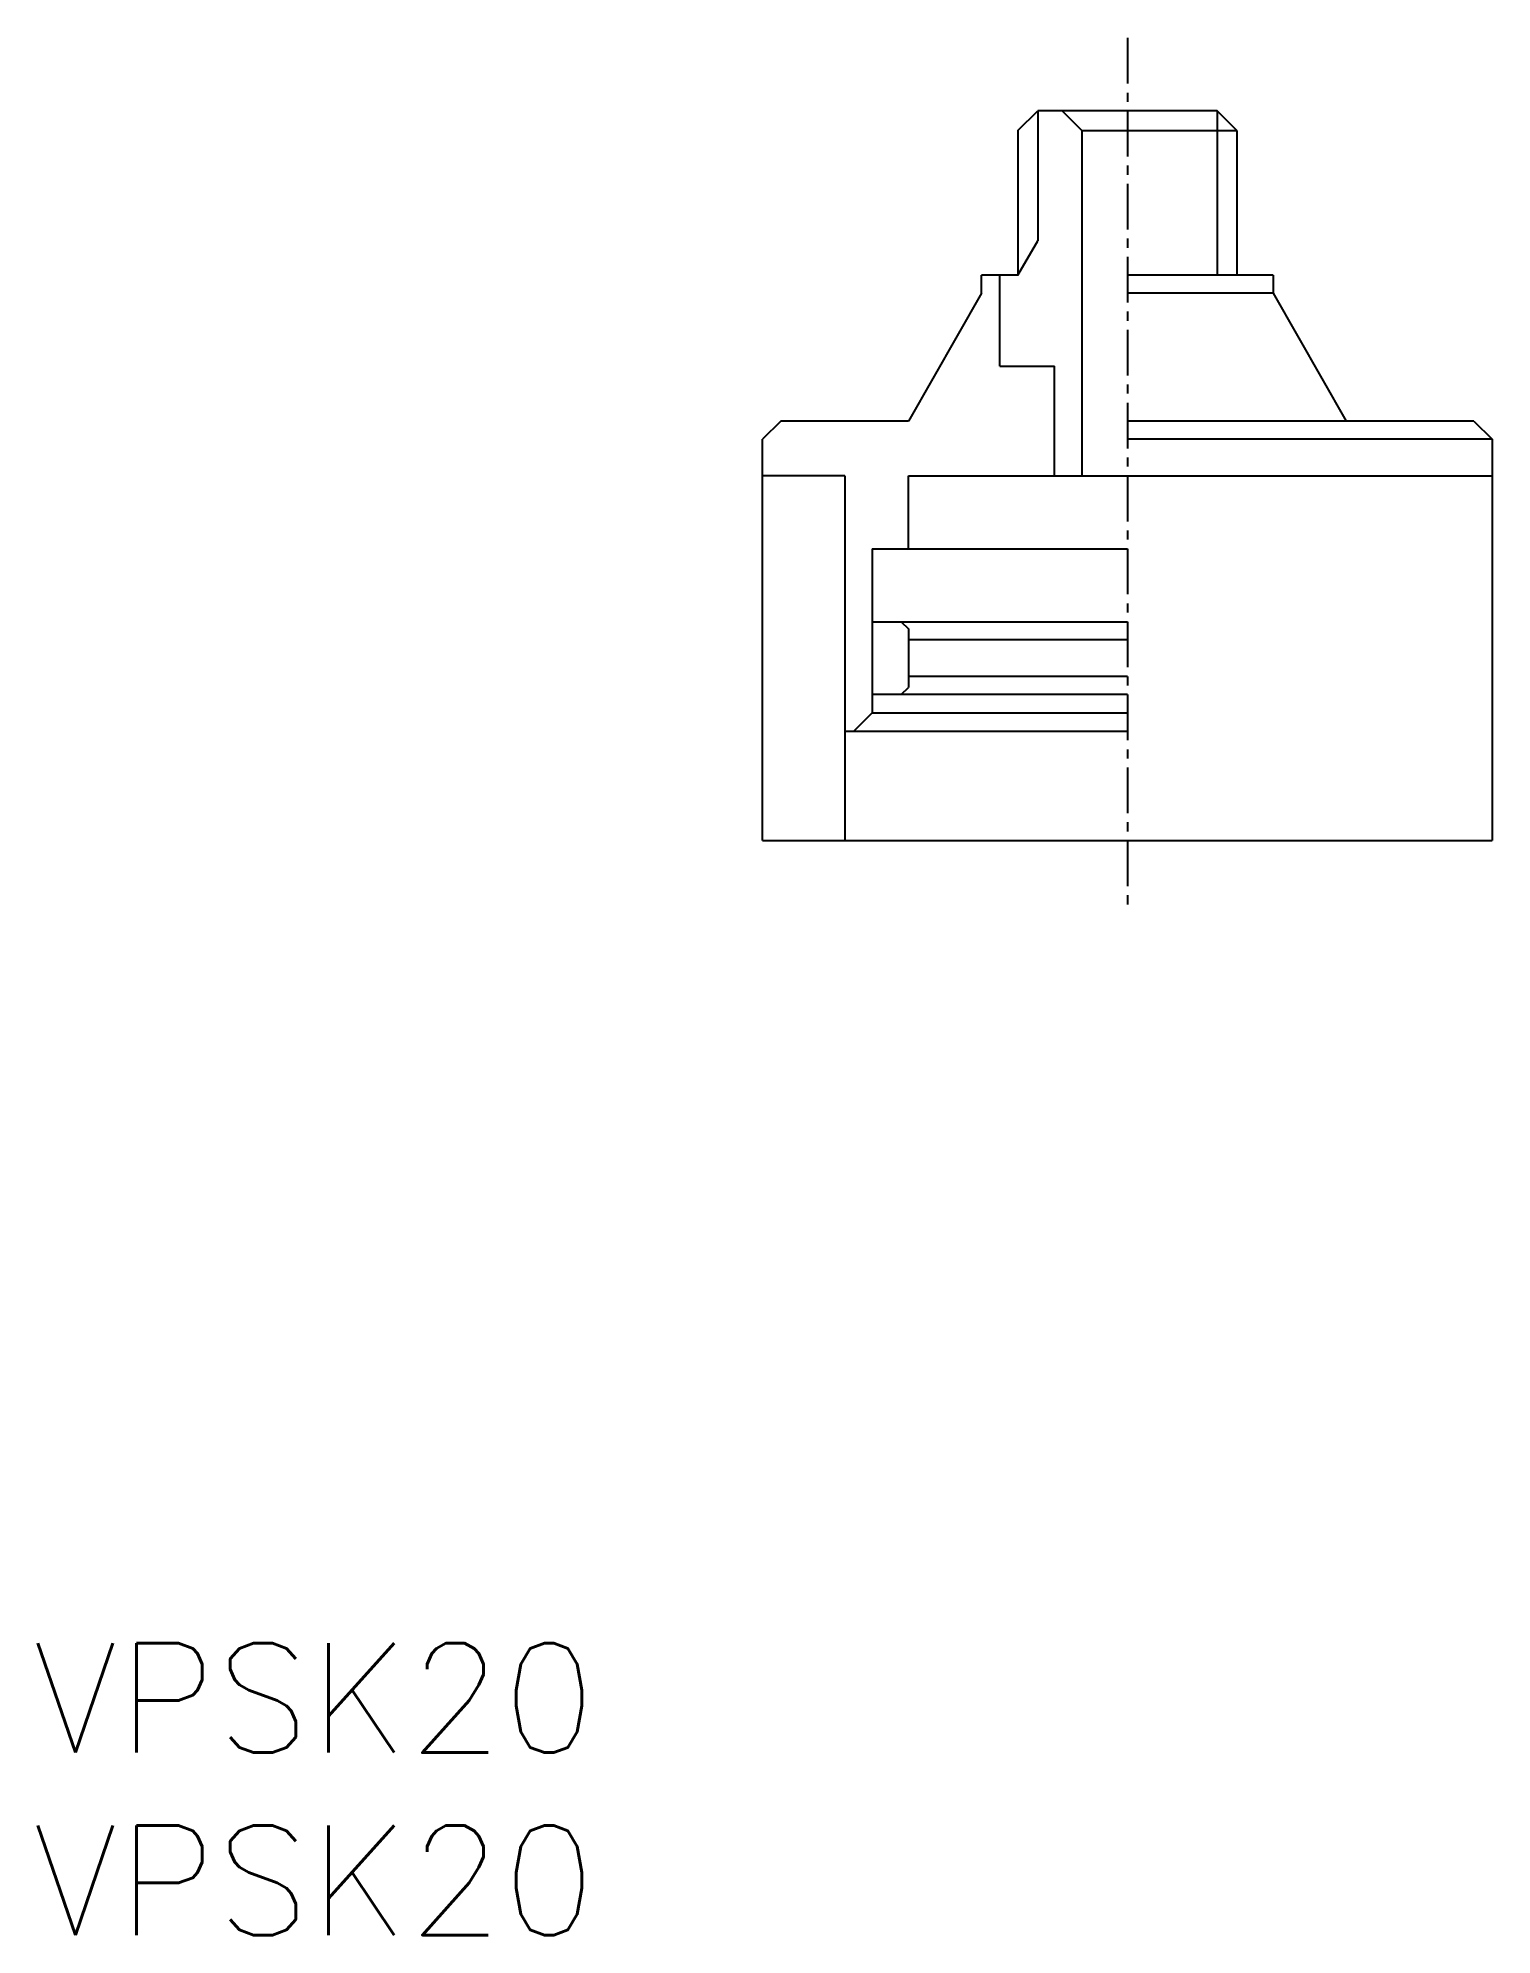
# Model space of a CAD drawing. Extents: x 0.1 to 40, y 0 to 52.
import ezdxf

# ---------------------------------------------------------------- set-up
doc = ezdxf.new("R2010")
doc.units = 0
doc.linetypes.add('CENTER', pattern=[2, 1.25, -0.25, 0.25, -0.25])
doc.layers.get('0').update_dxf_attribs({"linetype": 'CONTINUOUS'})
doc.layers.add('CENTER', color=1, linetype='CENTER')
doc.styles.get("Standard").update_dxf_attribs({"font": 'txt.shx'})

# ---------------------------------------------------------------- blocks, each defined once
blk = doc.blocks.new('*U11')
at = {"color": 7, "linetype": 'CONTINUOUS'}
blk.add_text('VPSK20', height=3, dxfattribs=at).set_placement((0, 0))
blk = doc.blocks.new('*U12')
at = {"color": 7, "linetype": 'CONTINUOUS'}
blk.add_text('VPSK20', height=3, dxfattribs=at).set_placement((0, 5))

msp = doc.modelspace()

# ---------------------------------------------------------------- linework, layer by layer
at = {"color": 7, "linetype": 'CONTINUOUS'}
for p, q in [((27, 49.4585), (27.5415, 50)), ((32.4585, 50), (27.5415, 50)), ((27.5415, 50), (27.5415, 46.4379)), ((28.75, 49.4585), (28.2085, 50)), ((32.4585, 50), (32.4585, 45.5)), ((33, 49.4585), (32.4585, 50)), ((27, 49.4585), (27, 45.5)), ((28.75, 49.4585), (33, 49.4585)), ((28.75, 49.4585), (28.75, 40)), ((33, 49.4585), (33, 45.5)), ((27, 45.5), (27.5415, 46.4379)), ((26, 45), (26, 45.5)), ((27, 45.5), (26, 45.5)), ((26.5, 43), (26.5, 45.5)), ((34, 45.5), (30, 45.5)), ((34, 45.5), (34, 45)), ((26, 45), (24, 41.5)), ((34, 45), (30, 45)), ((34, 45), (30, 45)), ((34, 45), (36, 41.5)), ((26.5, 43), (28, 43)), ((28, 40), (28, 43)), ((20.5, 41.5), (20, 41)), ((24, 41.5), (20.5, 41.5)), ((39.5, 41.5), (30, 41.5)), ((39.5, 41.5), (40, 41)), ((20, 30), (20, 41)), ((40, 41), (30, 41)), ((40, 41), (40, 30)), ((22.25, 40), (20, 40)), ((22.25, 40), (22.25, 30)), ((24, 38), (24, 40)), ((24, 40), (30, 40)), ((30, 40), (40, 40)), ((23, 38), (23, 33.5)), ((23, 38), (30, 38)), ((23, 36), (30, 36)), ((23.8, 36), (24, 35.8)), ((24, 35.8), (24, 34.2)), ((30, 35.5), (24, 35.5)), ((30, 34.5), (24, 34.5)), ((30, 34), (23, 34)), ((23.8, 34), (24, 34.2)), ((23, 33.5), (22.5, 33)), ((23, 33.5), (30, 33.5)), ((22.25, 33), (30, 33)), ((20, 30), (40, 30))]:
    msp.add_line(p, q, dxfattribs=at)
at = {"layer": 'CENTER', "color": 1, "linetype": 'CENTER'}
msp.add_line((30, 52), (30, 28), dxfattribs=at)

# ---------------------------------------------------------------- block references
at = {"color": 7, "linetype": 'CONTINUOUS'}
for name in ['*U12', '*U11']:
    msp.add_blockref(name, (0, 0), dxfattribs=at)

doc.saveas('drawing.dxf')
